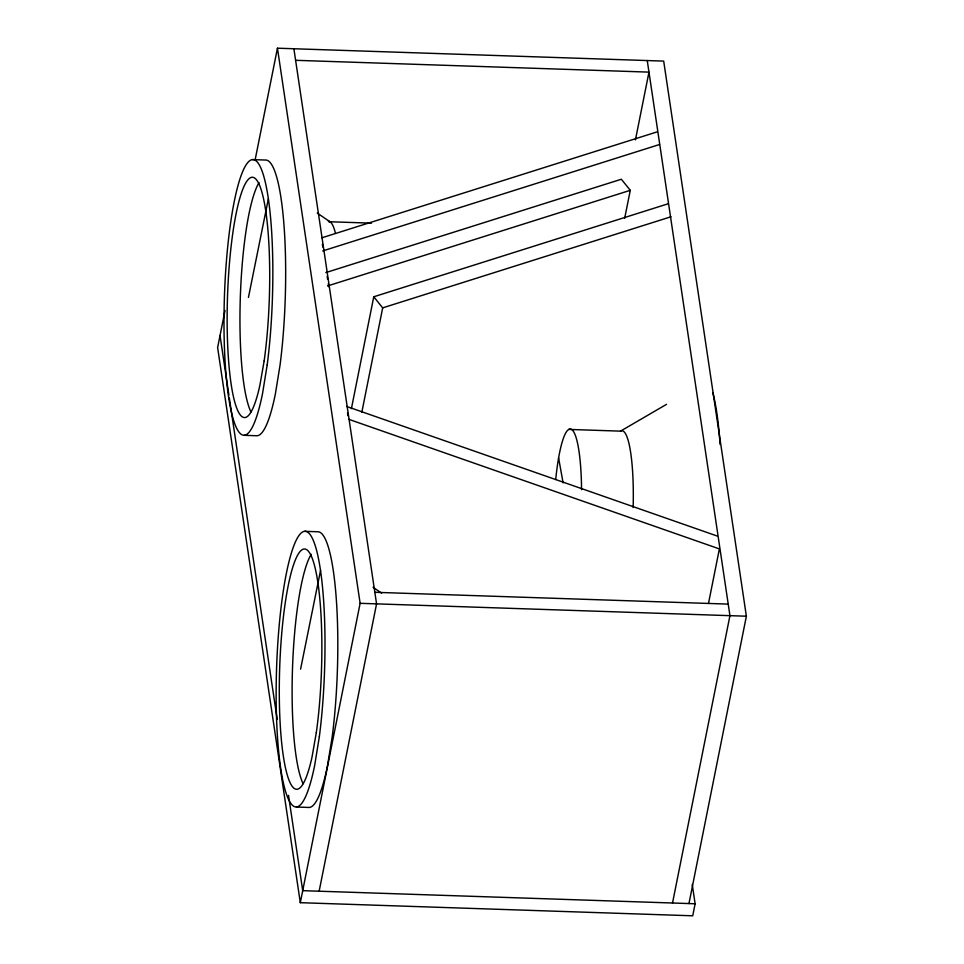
<?xml version="1.0" encoding="UTF-8"?>
<svg xmlns="http://www.w3.org/2000/svg" width="964" height="964" viewBox="0 0 964 964"><rect width="100%" height="100%" fill="white"/><g stroke="black" fill="none" stroke-linecap="round" stroke-linejoin="round"><path stroke-width="1.45" d="M225.034 310.492L217.623 347.582L300.31 902.69L692.718 915.8L695.128 903.762L692.236 884.422M255.062 160.193L277.451 48.2L663.69 61.106L746.377 616.213L688.959 903.557M351.402 408.664L373.767 296.779L667.835 203.874M361.801 412.387L382.684 307.865L373.767 296.779M300.31 902.69L360.126 603.319L277.451 48.2M319.144 891.206L376.562 603.862L293.887 48.754M635.433 139.9L648.977 72.119L295.599 60.31M624.684 218.286L630.275 190.318L621.358 179.232L325.844 272.595M708.504 603.38L719.385 548.914L348.908 419.364M672.523 903.015L729.941 615.671L647.254 60.551M248.435 297.466L268.39 198.705M300.587 669.173L320.542 570.423M568.772 429.414L620.515 431.137L666.534 404.338M321.916 237.795L657.267 131.839M322.711 250.929L659.484 144.528M327.591 285.947L630.275 190.318M382.684 307.865L671.016 216.767M252.58 159.614L265.401 160.036A137.948 24.016 -88.1 0 1 280.03 365.26L275.343 394.095A137.948 24.016 -88.1 0 1 257.099 435.752L244.278 435.33M328.652 221.72L371.514 223.154M304.732 531.321L317.554 531.754A137.948 24.016 -88.1 0 1 332.182 736.966L327.495 765.802A137.948 24.016 -88.1 0 1 309.251 807.458L296.43 807.037M374.839 592.294L728.218 604.103M360.126 603.319L746.377 616.213M695.128 903.762L302.708 890.664L288.525 795.408M346.594 406.434L717.071 535.984M317.252 213.056L330.724 222.298M373.08 587.293L381.66 593.173M558.602 457.96L563.109 482.88M322.386 244.266L322.82 247.097M327.182 276.403L327.615 279.355M328.278 283.778L328.712 286.73M347.51 412.881L347.932 415.725M220.033 335.544L228.89 395.071M229.336 398.048L277.222 719.506M555.722 479.506A78.819 13.725 -88.1 0 1 571.098 429.197A78.819 13.725 -88.1 0 1 581.557 489.724M620.515 431.137A78.819 13.725 -88.1 0 1 633.143 507.474M712.89 392.999A137.948 24.016 -88.1 0 1 720.06 444.428M303.118 783.672A120.247 20.931 -88.1 0 1 292.526 667.618A120.247 20.931 -88.1 0 1 311.203 554.348M328.375 221.286A78.819 13.725 -88.1 0 1 335.4 233.059M250.965 411.965A120.247 20.931 -88.1 0 1 240.373 295.912A120.247 20.931 -88.1 0 1 259.051 182.642M267.209 364.826L262.521 393.661A137.948 24.016 -88.1 0 1 224.383 346.317A137.948 24.016 -88.1 0 1 254.665 159.976A137.948 24.016 -88.1 0 1 267.209 364.826M319.361 736.532L314.674 765.38A137.948 24.016 -88.1 0 1 276.535 718.035A137.948 24.016 -88.1 0 1 306.817 531.682A137.948 24.016 -88.1 0 1 319.361 736.532M264.16 360.91L259.906 385.166A120.247 20.931 -88.1 0 1 227.323 334.882A120.247 20.931 -88.1 0 1 254.797 178.147A120.247 20.931 -88.1 0 1 264.16 360.91M316.312 732.616L312.059 756.873A120.247 20.931 -88.1 0 1 279.476 706.588A120.247 20.931 -88.1 0 1 306.95 549.866A120.247 20.931 -88.1 0 1 316.312 732.616"/></g></svg>
